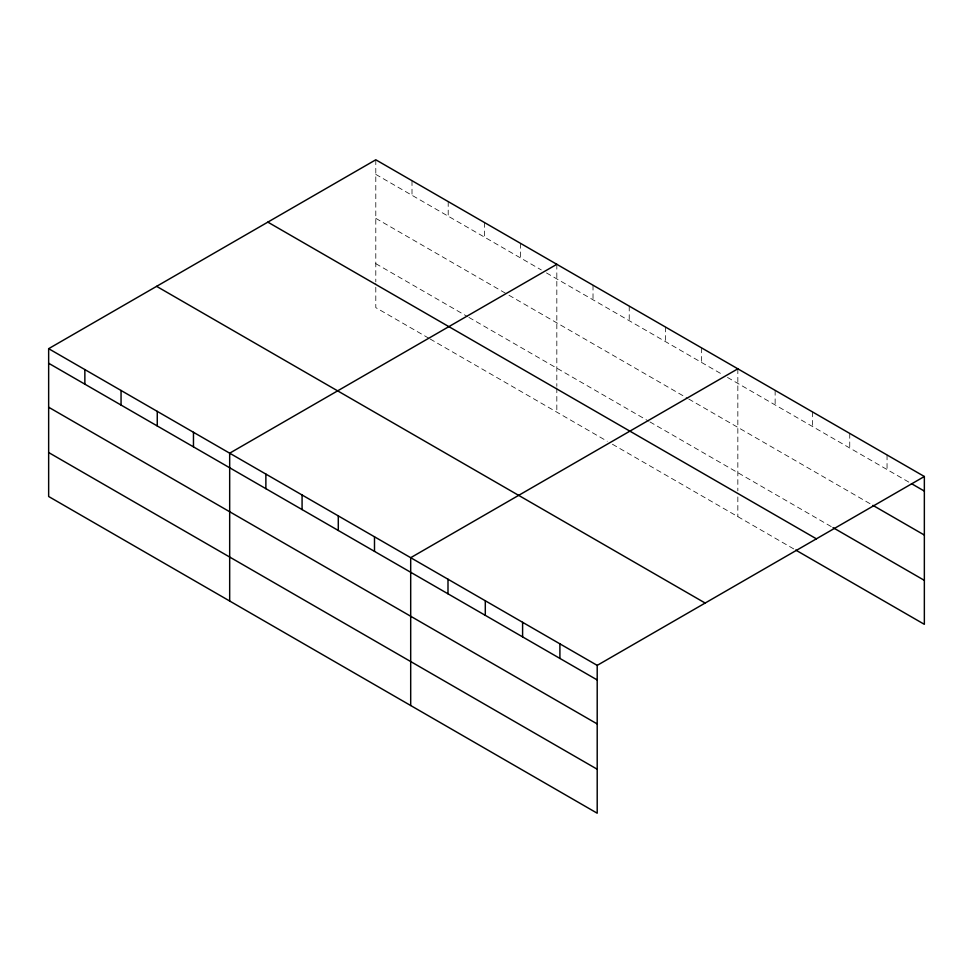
<?xml version="1.0" encoding="UTF-8"?>
<svg xmlns="http://www.w3.org/2000/svg" width="973" height="973" viewBox="0 0 973 973"><rect width="100%" height="100%" fill="white"/><g stroke="black" fill="none" stroke-linecap="round" stroke-linejoin="round"><path stroke-width="0.73" stroke-dasharray="4.87 3.65" d="M375.797 174.386L541.304 269.935M546.473 272.927L722.331 374.447M727.5 377.439L910.205 482.912M375.797 218.353L507.687 294.491M508.976 295.245L687.412 398.261M688.702 399.003L871.613 504.61M375.797 263.659L467.599 316.651M468.889 317.405L648.626 421.163M649.915 421.917L831.745 526.892M428.813 338.227L375.797 307.626L375.797 283.362M430.102 338.981L607.249 441.256M612.418 444.235L794.442 549.319M887.048 454.963L887.048 469.545M849.745 433.423L849.745 448.018M812.443 411.895L812.443 426.478M775.14 390.355L775.14 404.938M737.838 368.816L737.838 490.879M737.838 496.935L737.838 516.651M701.642 347.92L701.642 362.503M665.435 327.013L665.435 341.596M629.227 306.118L629.227 320.701M593.019 285.211L593.019 299.793M556.824 264.303L556.824 386.366M556.824 387.874L556.824 412.138M520.616 243.408L520.616 257.991M484.408 222.501L484.408 237.084M448.2 201.606L448.2 216.188M412.005 180.698L412.005 195.281M375.797 159.791L375.797 281.854"/><path stroke-width="1.46" d="M48.65 348.675L597.203 665.374L597.203 813.209L48.65 496.498L48.65 348.675L375.797 159.791L924.35 476.502L924.35 624.325L795.719 550.061M556.824 264.303L229.677 453.187L229.677 601.01M737.838 368.816L410.691 557.699L410.691 705.522M597.203 665.374L924.35 476.502M911.482 483.654L924.35 491.085M872.903 505.352L924.35 535.053M833.022 527.634L924.35 580.358M267.843 222.124L816.396 538.823M156.604 286.342L705.157 603.041M48.65 363.257L597.203 679.957M48.65 407.225L597.203 723.936M48.65 452.53L597.203 769.229M559.901 643.834L559.901 658.429M522.598 622.306L522.598 636.889M485.296 600.767L485.296 615.35M447.994 579.227L447.994 593.822M374.496 536.792L374.496 551.375M338.288 515.897L338.288 530.48M302.08 494.989L302.08 509.572M265.872 474.082L265.872 488.677M193.469 432.28L193.469 446.862M157.261 411.384L157.261 425.967M121.053 390.477L121.053 405.06M84.858 369.57L84.858 384.153"/></g></svg>
